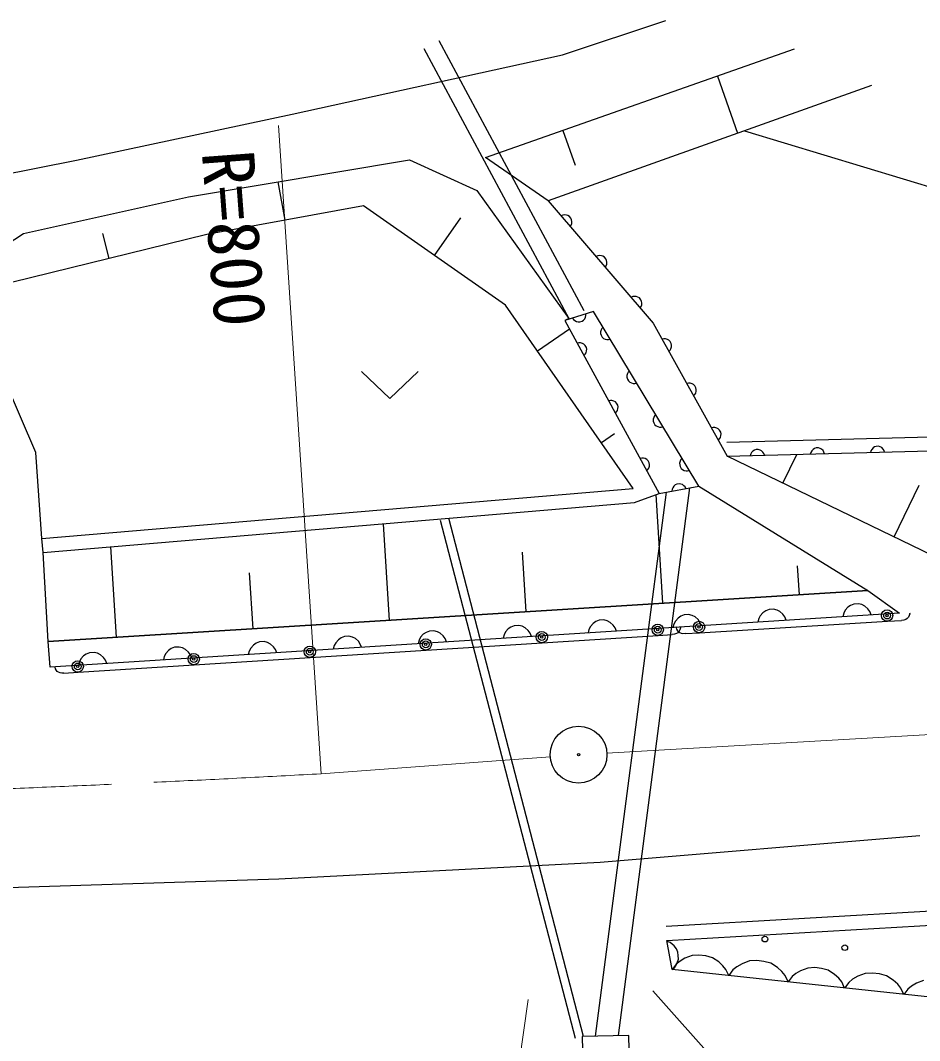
# Model space of a CAD drawing. Units: millimetres, scale not verified. Extents: x 40000 to 680000, y 20000 to 380000.
# Drawn here: x 250440 to 282109, y 273183 to 309132 of the extents above; entities that cross this region are included whole.
import ezdxf
from ezdxf.enums import TextEntityAlignment as Align

# ---------------------------------------------------------------- set-up
doc = ezdxf.new("R2010")
doc.units = ezdxf.units.MM
doc.header["$LTSCALE"] = 1000
doc.linetypes.add('CHAIN', pattern=[18.5, 12, -1.5, 3.5, -1.5])
for name, color, linetype, lineweight in [('M-BGD', 7, 'Continuous', 25), ('M-BMK', 2, 'CHAIN', 13), ('M-BMK-SRVR', 3, 'Continuous', 25), ('M-STR-HTXT', 7, 'Continuous', 13), ('M-STR-STRC', 7, 'Continuous', 25)]:
    doc.layers.add(name, color=color, linetype=linetype, lineweight=lineweight)
doc.styles.add('ＭＳ ゴシック', font='')
doc.styles.get('ＭＳ ゴシック').set_extended_font_data('MS Gothic')

msp = doc.modelspace()

# ---------------------------------------------------------------- linework, layer by layer
at = {"layer": 'M-BGD'}
for p, q in [((269537, 307922), (273171, 309132)), ((264645, 308143), (269761, 298628)), ((265173, 308427), (270289, 298912)), ((266825, 304299), (277709, 308129)), ((260007, 305823), (269537, 307922)), ((274988, 307171), (275698, 305154)), ((280421, 306840), (269029, 302773)), ((252416, 304209), (260007, 305823)), ((269546, 305257), (269977, 304031)), ((275937, 305239), (307330, 295745)), ((249590, 303645), (252416, 304209)), ((256356, 302919), (264140, 304215)), ((264140, 304215), (266518, 303133)), ((269029, 302773), (266825, 304299)), ((259761, 302089), (259513, 303444)), ((266518, 303133), (269761, 298628)), ((250554, 301622), (256356, 302919)), ((269029, 302773), (272724, 298467)), ((262518, 302593), (257004, 301585)), ((267527, 299097), (262518, 302593)), ((265022, 300845), (265951, 302175)), ((269540, 302269), (269482, 302245)), ((269598, 302279), (269540, 302269)), ((269668, 302274), (269598, 302279)), ((269724, 302255), (269668, 302274)), ((269778, 302223), (269724, 302255)), ((269830, 302162), (269778, 302223)), ((269854, 302103), (269830, 302162)), ((269840, 301920), (269858, 301975)), ((269864, 302046), (269854, 302103)), ((269858, 301975), (269864, 302046)), ((249189, 300748), (250554, 301622)), ((253563, 300739), (253345, 301623)), ((269807, 301866), (269840, 301920)), ((257004, 301585), (250121, 299892)), ((270772, 300834), (270713, 300810)), ((270830, 300843), (270772, 300834)), ((270900, 300838), (270830, 300843)), ((270955, 300820), (270900, 300838)), ((271010, 300787), (270955, 300820)), ((271062, 300726), (271010, 300787)), ((271086, 300668), (271062, 300726)), ((271072, 300485), (271090, 300540)), ((271095, 300610), (271086, 300668)), ((271090, 300540), (271095, 300610)), ((271039, 300430), (271072, 300485)), ((272024, 292639), (267527, 299097)), ((272004, 299398), (271945, 299374)), ((272061, 299408), (272004, 299398)), ((272132, 299403), (272061, 299408)), ((272187, 299384), (272132, 299403)), ((272241, 299352), (272187, 299384)), ((272293, 299291), (272241, 299352)), ((272317, 299232), (272293, 299291)), ((272303, 299049), (272322, 299105)), ((272327, 299175), (272317, 299232)), ((272322, 299105), (272327, 299175)), ((270626, 298880), (269617, 298556)), ((270359, 298731), (270359, 298795)), ((274337, 292718), (270626, 298880)), ((272271, 298995), (272303, 299049)), ((269761, 298628), (269617, 298556)), ((269617, 298556), (272931, 292466)), ((269617, 298556), (272931, 292466)), ((269883, 298642), (269921, 298591)), ((269921, 298591), (269965, 298552)), ((269965, 298552), (270027, 298520)), ((270027, 298520), (270084, 298507)), ((270084, 298507), (270147, 298506)), ((270147, 298506), (270224, 298531)), ((270224, 298531), (270275, 298568)), ((270275, 298568), (270313, 298612)), ((270313, 298612), (270345, 298675)), ((270345, 298675), (270359, 298731)), ((272724, 298467), (275335, 293773)), ((268651, 297483), (269775, 298265)), ((270892, 298225), (270875, 298156)), ((270875, 298156), (270875, 298098)), ((270875, 298098), (270889, 298036)), ((270889, 298036), (270930, 297967)), ((270920, 298276), (270892, 298225)), ((270961, 298324), (270920, 298276)), ((270112, 297772), (270050, 297761)), ((270170, 297769), (270112, 297772)), ((270238, 297749), (270170, 297769)), ((270288, 297720), (270238, 297749)), ((270334, 297677), (270288, 297720)), ((270373, 297606), (270334, 297677)), ((270930, 297967), (270978, 297926)), ((270978, 297926), (271030, 297899)), ((271030, 297899), (271099, 297882)), ((271099, 297882), (271157, 297882)), ((271157, 297882), (271219, 297896)), ((273100, 297915), (273037, 297903)), ((273158, 297913), (273100, 297915)), ((273226, 297893), (273158, 297913)), ((273276, 297864), (273226, 297893)), ((273323, 297822), (273276, 297864)), ((273362, 297752), (273323, 297822)), ((273374, 297690), (273362, 297752)), ((273372, 297631), (273374, 297690)), ((270289, 297321), (270332, 297368)), ((270332, 297368), (270361, 297418)), ((270361, 297418), (270381, 297486)), ((270384, 297544), (270373, 297606)), ((270381, 297486), (270384, 297544)), ((273281, 297466), (273323, 297513)), ((273323, 297513), (273352, 297563)), ((273352, 297563), (273372, 297631)), ((262454, 296766), (263454, 295806)), ((263454, 295806), (264454, 296766)), ((271820, 296684), (271803, 296615)), ((271803, 296615), (271803, 296557)), ((271847, 296735), (271820, 296684)), ((271888, 296783), (271847, 296735)), ((250985, 293910), (249868, 296505)), ((271803, 296557), (271817, 296495)), ((271817, 296495), (271858, 296427)), ((271858, 296427), (271906, 296386)), ((271906, 296386), (271958, 296358)), ((271958, 296358), (272026, 296341)), ((272026, 296341), (272085, 296341)), ((272085, 296341), (272146, 296355)), ((273970, 296350), (273908, 296338)), ((274028, 296348), (273970, 296350)), ((274096, 296329), (274028, 296348)), ((274147, 296300), (274096, 296329)), ((274194, 296257), (274147, 296300)), ((274232, 296187), (274194, 296257)), ((274151, 295901), (274194, 295948)), ((274194, 295948), (274223, 295999)), ((274223, 295999), (274242, 296067)), ((274244, 296125), (274232, 296187)), ((274242, 296067), (274244, 296125)), ((271217, 295742), (271154, 295730)), ((271275, 295739), (271217, 295742)), ((271343, 295719), (271275, 295739)), ((271393, 295689), (271343, 295719)), ((271439, 295646), (271393, 295689)), ((271478, 295576), (271439, 295646)), ((271489, 295514), (271478, 295576)), ((271486, 295456), (271489, 295514)), ((271393, 295291), (271437, 295338)), ((271437, 295338), (271466, 295388)), ((271466, 295388), (271486, 295456)), ((272748, 295143), (272731, 295075)), ((272775, 295195), (272748, 295143)), ((272816, 295243), (272775, 295195)), ((272731, 295075), (272731, 295016)), ((272731, 295016), (272745, 294955)), ((272745, 294955), (272786, 294886)), ((272786, 294886), (272834, 294845)), ((272834, 294845), (272885, 294818)), ((272885, 294818), (272954, 294801)), ((272954, 294801), (273012, 294801)), ((273012, 294801), (273074, 294814)), ((274841, 294785), (274778, 294774)), ((274899, 294783), (274841, 294785)), ((274967, 294764), (274899, 294783)), ((270900, 294254), (271360, 294575)), ((275017, 294735), (274967, 294764)), ((275064, 294692), (275017, 294735)), ((275103, 294622), (275064, 294692)), ((275064, 294383), (275093, 294434)), ((275093, 294434), (275113, 294502)), ((275115, 294560), (275103, 294622)), ((275113, 294502), (275115, 294560)), ((275322, 294273), (283784, 294496)), ((275022, 294337), (275064, 294383)), ((278465, 294066), (278406, 294044)), ((278545, 294068), (278465, 294066)), ((278606, 294049), (278545, 294068)), ((280474, 294069), (280425, 294017)), ((280523, 294100), (280474, 294069)), ((280583, 294122), (280523, 294100)), ((280663, 294124), (280583, 294122)), ((280723, 294105), (280663, 294124)), ((280774, 294077), (280723, 294105)), ((280825, 294028), (280774, 294077)), ((251195, 290877), (250985, 293910)), ((272322, 293711), (272259, 293700)), ((272380, 293709), (272322, 293711)), ((272448, 293689), (272380, 293709)), ((275335, 293773), (283804, 293997)), ((275335, 293773), (283804, 293997)), ((275335, 293773), (283804, 293997)), ((283180, 289981), (275335, 293773)), ((276162, 293855), (276144, 293794)), ((276191, 293905), (276162, 293855)), ((276240, 293957), (276191, 293905)), ((276289, 293988), (276240, 293957)), ((276348, 294010), (276289, 293988)), ((276428, 294012), (276348, 294010)), ((276489, 293993), (276428, 294012)), ((276540, 293965), (276489, 293993)), ((276591, 293916), (276540, 293965)), ((276622, 293867), (276591, 293916)), ((276644, 293807), (276622, 293867)), ((277297, 292825), (277786, 293838)), ((278280, 293911), (278261, 293850)), ((278308, 293961), (278280, 293911)), ((278357, 294013), (278308, 293961)), ((278406, 294044), (278357, 294013)), ((278657, 294021), (278606, 294049)), ((278708, 293972), (278657, 294021)), ((278739, 293923), (278708, 293972)), ((278761, 293863), (278739, 293923)), ((280397, 293967), (280378, 293906)), ((280425, 294017), (280397, 293967)), ((280857, 293979), (280825, 294028)), ((280878, 293919), (280857, 293979)), ((272498, 293659), (272448, 293689)), ((272544, 293616), (272498, 293659)), ((272541, 293307), (272571, 293358)), ((272582, 293546), (272544, 293616)), ((272571, 293358), (272591, 293425)), ((272593, 293484), (272582, 293546)), ((272591, 293425), (272593, 293484)), ((273675, 293602), (273658, 293534)), ((273658, 293534), (273659, 293476)), ((273659, 293476), (273672, 293414)), ((273672, 293414), (273714, 293345)), ((273703, 293654), (273675, 293602)), ((273744, 293702), (273703, 293654)), ((273714, 293345), (273762, 293304)), ((272498, 293261), (272541, 293307)), ((273762, 293304), (273813, 293277)), ((273813, 293277), (273882, 293260)), ((273882, 293260), (273940, 293260)), ((273940, 293260), (274002, 293274)), ((251195, 290877), (272024, 292639)), ((271506, 273357), (274020, 292661)), ((272931, 292466), (274337, 292718)), ((272931, 292466), (274337, 292718)), ((273418, 292664), (273397, 292610)), ((273458, 292723), (273418, 292664)), ((273502, 292761), (273458, 292723)), ((273558, 292791), (273502, 292761)), ((273636, 292805), (273558, 292791)), ((273699, 292796), (273636, 292805)), ((273753, 292775), (273699, 292796)), ((273811, 292735), (273753, 292775)), ((273850, 292691), (273811, 292735)), ((273880, 292636), (273850, 292691)), ((274337, 292718), (280282, 289041)), ((281219, 290929), (282100, 292752)), ((270697, 273340), (273194, 292513)), ((272066, 292141), (272931, 292466)), ((273066, 288592), (272827, 292426)), ((273397, 292610), (273388, 292547)), ((251237, 290378), (272066, 292141)), ((251237, 290378), (272066, 292141)), ((270276, 273331), (265529, 291588)), ((263444, 287992), (263232, 291394)), ((269986, 273256), (265238, 291513)), ((251237, 290378), (251195, 290877)), ((253822, 287393), (253624, 290580)), ((251417, 287243), (251237, 290378)), ((268255, 288292), (268124, 290397)), ((277877, 288891), (277813, 289913)), ((258633, 287693), (258510, 289669)), ((251417, 287243), (280282, 289041)), ((280282, 289041), (251417, 287243)), ((280282, 289041), (281399, 288248)), ((276689, 288329), (276593, 288262)), ((276806, 288376), (276689, 288329)), ((276966, 288386), (276806, 288376)), ((277088, 288354), (276966, 288386)), ((277192, 288301), (277088, 288354)), ((279491, 288347), (279437, 288243)), ((279584, 288453), (279491, 288347)), ((279680, 288519), (279584, 288453)), ((279797, 288567), (279680, 288519)), ((279957, 288577), (279797, 288567)), ((280079, 288545), (279957, 288577)), ((280183, 288491), (280079, 288545)), ((280289, 288398), (280183, 288491)), ((280355, 288302), (280289, 288398)), ((281399, 288248), (251489, 286342)), ((270824, 287995), (270707, 287948)), ((270984, 288005), (270824, 287995)), ((271106, 287973), (270984, 288005)), ((271210, 287919), (271106, 287973)), ((273508, 287966), (273455, 287862)), ((273602, 288072), (273508, 287966)), ((273698, 288138), (273602, 288072)), ((273815, 288186), (273698, 288138)), ((273975, 288196), (273815, 288186)), ((274097, 288164), (273975, 288196)), ((274201, 288110), (274097, 288164)), ((274307, 288017), (274201, 288110)), ((274373, 287921), (274307, 288017)), ((274355, 287557), (280976, 287962)), ((276446, 288053), (276414, 287930)), ((276499, 288156), (276446, 288053)), ((276593, 288262), (276499, 288156)), ((277298, 288207), (277192, 288301)), ((277364, 288111), (277298, 288207)), ((277412, 287994), (277364, 288111)), ((279437, 288243), (279405, 288121)), ((280403, 288185), (280355, 288302)), ((280976, 287962), (281475, 287992)), ((281555, 287997), (281475, 287992)), ((281624, 288021), (281555, 287997)), ((281672, 288054), (281624, 288021)), ((281719, 288107), (281672, 288054)), ((281745, 288159), (281719, 288107)), ((281762, 288220), (281745, 288159)), ((281759, 288260), (281762, 288220)), ((264842, 287614), (264725, 287566)), ((265001, 287624), (264842, 287614)), ((265124, 287592), (265001, 287624)), ((265227, 287538), (265124, 287592)), ((267620, 287691), (267526, 287585)), ((267716, 287757), (267620, 287691)), ((267833, 287804), (267716, 287757)), ((267993, 287815), (267833, 287804)), ((268115, 287782), (267993, 287815)), ((268218, 287729), (268115, 287782)), ((268325, 287635), (268218, 287729)), ((268391, 287539), (268325, 287635)), ((270464, 287672), (270432, 287549)), ((270517, 287775), (270464, 287672)), ((270611, 287881), (270517, 287775)), ((270707, 287948), (270611, 287881)), ((271316, 287826), (271210, 287919)), ((271382, 287730), (271316, 287826)), ((271429, 287613), (271382, 287730)), ((273455, 287862), (273423, 287740)), ((273543, 287728), (273541, 287758)), ((273556, 287679), (273543, 287728)), ((273589, 287621), (273556, 287679)), ((273622, 287583), (273589, 287621)), ((273642, 287610), (273595, 287557)), ((273669, 287662), (273642, 287610)), ((273685, 287723), (273669, 287662)), ((273682, 287763), (273685, 287723)), ((274421, 287803), (274373, 287921)), ((251489, 286342), (251417, 287243)), ((252472, 286168), (272900, 287463)), ((258860, 287233), (258742, 287185)), ((259019, 287243), (258860, 287233)), ((259142, 287211), (259019, 287243)), ((261638, 287310), (261544, 287203)), ((261734, 287376), (261638, 287310)), ((261851, 287423), (261734, 287376)), ((262010, 287434), (261851, 287423)), ((262133, 287401), (262010, 287434)), ((262236, 287348), (262133, 287401)), ((262342, 287254), (262236, 287348)), ((262409, 287158), (262342, 287254)), ((264482, 287290), (264449, 287168)), ((264535, 287394), (264482, 287290)), ((264629, 287500), (264535, 287394)), ((264725, 287566), (264629, 287500)), ((265334, 287445), (265227, 287538)), ((265400, 287349), (265334, 287445)), ((265447, 287232), (265400, 287349)), ((267473, 287481), (267440, 287359)), ((267526, 287585), (267473, 287481)), ((268438, 287422), (268391, 287539)), ((272900, 287463), (273399, 287494)), ((273479, 287499), (273399, 287494)), ((273547, 287524), (273479, 287499)), ((273595, 287557), (273547, 287524)), ((273663, 287555), (273622, 287583)), ((273725, 287529), (273663, 287555)), ((273776, 287522), (273725, 287529)), ((273856, 287527), (273776, 287522)), ((273856, 287527), (274355, 287557)), ((255655, 286928), (255562, 286822)), ((255751, 286995), (255655, 286928)), ((255869, 287042), (255751, 286995)), ((256028, 287052), (255869, 287042)), ((256151, 287020), (256028, 287052)), ((256254, 286967), (256151, 287020)), ((256360, 286873), (256254, 286967)), ((258500, 286909), (258467, 286787)), ((258553, 287013), (258500, 286909)), ((258647, 287119), (258553, 287013)), ((258742, 287185), (258647, 287119)), ((259245, 287157), (259142, 287211)), ((259351, 287064), (259245, 287157)), ((259418, 286968), (259351, 287064)), ((259465, 286851), (259418, 286968)), ((261491, 287100), (261458, 286978)), ((261544, 287203), (261491, 287100)), ((262456, 287041), (262409, 287158)), ((252517, 286528), (252485, 286406)), ((252571, 286632), (252517, 286528)), ((252664, 286738), (252571, 286632)), ((252760, 286804), (252664, 286738)), ((252878, 286852), (252760, 286804)), ((253037, 286862), (252878, 286852)), ((253159, 286830), (253037, 286862)), ((253263, 286776), (253159, 286830)), ((253369, 286683), (253263, 286776)), ((253435, 286587), (253369, 286683)), ((253483, 286469), (253435, 286587)), ((255508, 286719), (255476, 286596)), ((255562, 286822), (255508, 286719)), ((256427, 286777), (256360, 286873)), ((256474, 286660), (256427, 286777)), ((251660, 286337), (251658, 286366)), ((251673, 286287), (251660, 286337)), ((251707, 286229), (251673, 286287)), ((251739, 286191), (251707, 286229)), ((251781, 286164), (251739, 286191)), ((251843, 286138), (251781, 286164)), ((251973, 286136), (252472, 286168)), ((251893, 286131), (251843, 286138)), ((251973, 286136), (251893, 286131)), ((273180, 277214), (295893, 278519)), ((273208, 276715), (295923, 278020)), ((273208, 276715), (288591, 277599)), ((273395, 275692), (273208, 276715)), ((273325, 276634), (273215, 276675)), ((273394, 276586), (273325, 276634)), ((273468, 276518), (273394, 276586)), ((273548, 276411), (273468, 276518)), ((273590, 276296), (273548, 276411)), ((273611, 276178), (273590, 276296)), ((273613, 276057), (273611, 276178)), ((274096, 276179), (273844, 276086)), ((274339, 276193), (274096, 276179)), ((274577, 276167), (274339, 276193)), ((274812, 276102), (274577, 276167)), ((275037, 275957), (274812, 276102)), ((273395, 275692), (273483, 275769)), ((273540, 275877), (273399, 275691)), ((273483, 275769), (273531, 275838)), ((273531, 275838), (273576, 275928)), ((273672, 275983), (273540, 275877)), ((273576, 275928), (273613, 276057)), ((273844, 276086), (273672, 275983)), ((275184, 275820), (275037, 275957)), ((275290, 275688), (275184, 275820)), ((275674, 275783), (275536, 275672)), ((275855, 275891), (275674, 275783)), ((276119, 275989), (275855, 275891)), ((276374, 276003), (276119, 275989)), ((276625, 275976), (276374, 276003)), ((276871, 275908), (276625, 275976)), ((277108, 275755), (276871, 275908)), ((277261, 275612), (277108, 275755)), ((278172, 275739), (277920, 275645)), ((278415, 275753), (278172, 275739)), ((278653, 275727), (278415, 275753)), ((283540, 274596), (273395, 275692)), ((275388, 275476), (275290, 275688)), ((275536, 275672), (275388, 275476)), ((277373, 275473), (277261, 275612)), ((277475, 275251), (277373, 275473)), ((277616, 275437), (277475, 275251)), ((277748, 275543), (277616, 275437)), ((277920, 275645), (277748, 275543)), ((278888, 275661), (278653, 275727)), ((279113, 275516), (278888, 275661)), ((279259, 275380), (279113, 275516)), ((279366, 275248), (279259, 275380)), ((279931, 275450), (279750, 275343)), ((280195, 275548), (279931, 275450)), ((280450, 275563), (280195, 275548)), ((280700, 275536), (280450, 275563)), ((280947, 275467), (280700, 275536)), ((281183, 275315), (280947, 275467)), ((279464, 275036), (279366, 275248)), ((279612, 275231), (279464, 275036)), ((279750, 275343), (279612, 275231)), ((281337, 275172), (281183, 275315)), ((281449, 275033), (281337, 275172)), ((281551, 274810), (281449, 275033)), ((281824, 275103), (281692, 274996)), ((281996, 275205), (281824, 275103)), ((282248, 275298), (281996, 275205)), ((281692, 274996), (281551, 274810)), ((271870, 273365), (270224, 273330)), ((270224, 273330), (270245, 272331)), ((271891, 272365), (271870, 273365))]:
    msp.add_line(p, q, dxfattribs=at)
for centre, radius in [((280964, 288161), 200), ((274342, 287757), 200), ((280964, 288161), 120), ((280964, 288161), 40), ((268802, 287403), 200), ((272887, 287662), 200), ((272887, 287662), 120), ((272887, 287662), 40), ((274342, 287757), 120), ((274342, 287757), 40), ((264716, 287144), 200), ((264716, 287144), 120), ((268802, 287403), 120), ((268802, 287403), 40), ((260631, 286885), 200), ((260631, 286885), 120), ((260631, 286885), 40), ((264716, 287144), 40), ((252459, 286367), 200), ((256545, 286626), 200), ((256545, 286626), 120), ((256545, 286626), 40), ((252459, 286367), 120), ((252459, 286367), 40), ((276662, 276761), 100), ((279474, 276457), 100)]:
    msp.add_circle(centre, radius, dxfattribs=at)
at = {"layer": 'M-BMK'}
for p, q in [((271095, 283314), (368750, 288932)), ((261028, 282585), (269100, 283183))]:
    msp.add_line(p, q, dxfattribs=at)
msp.add_arc((217242, 1081323), 799937, 267.41543, 273.13775, dxfattribs=at)
at = {"layer": 'M-BMK-SRVR'}
for radius in [1000, 40]:
    msp.add_circle((270097, 283257), radius, dxfattribs=at)
at = {"layer": 'M-STR-HTXT'}
for p, q in [((261028, 282585), (259524, 305434)), ((272710, 274937), (284338, 261877)), ((268323, 274631), (265566, 254840))]:
    msp.add_line(p, q, dxfattribs=at)
at = {"layer": 'M-STR-STRC'}
for p, q in [((270860, 279470), (282118, 280407)), ((259543, 278885), (270860, 279470)), ((247670, 278506), (259543, 278885))]:
    msp.add_line(p, q, dxfattribs=at)

# ---------------------------------------------------------------- texts
at = {"layer": 'M-STR-HTXT', "style": 'ＭＳ ゴシック'}
msp.add_text('R=800', height=1833, rotation=274.292, dxfattribs=at).set_placement((256280, 304451), align=Align.BOTTOM_LEFT)

doc.saveas('drawing.dxf')
